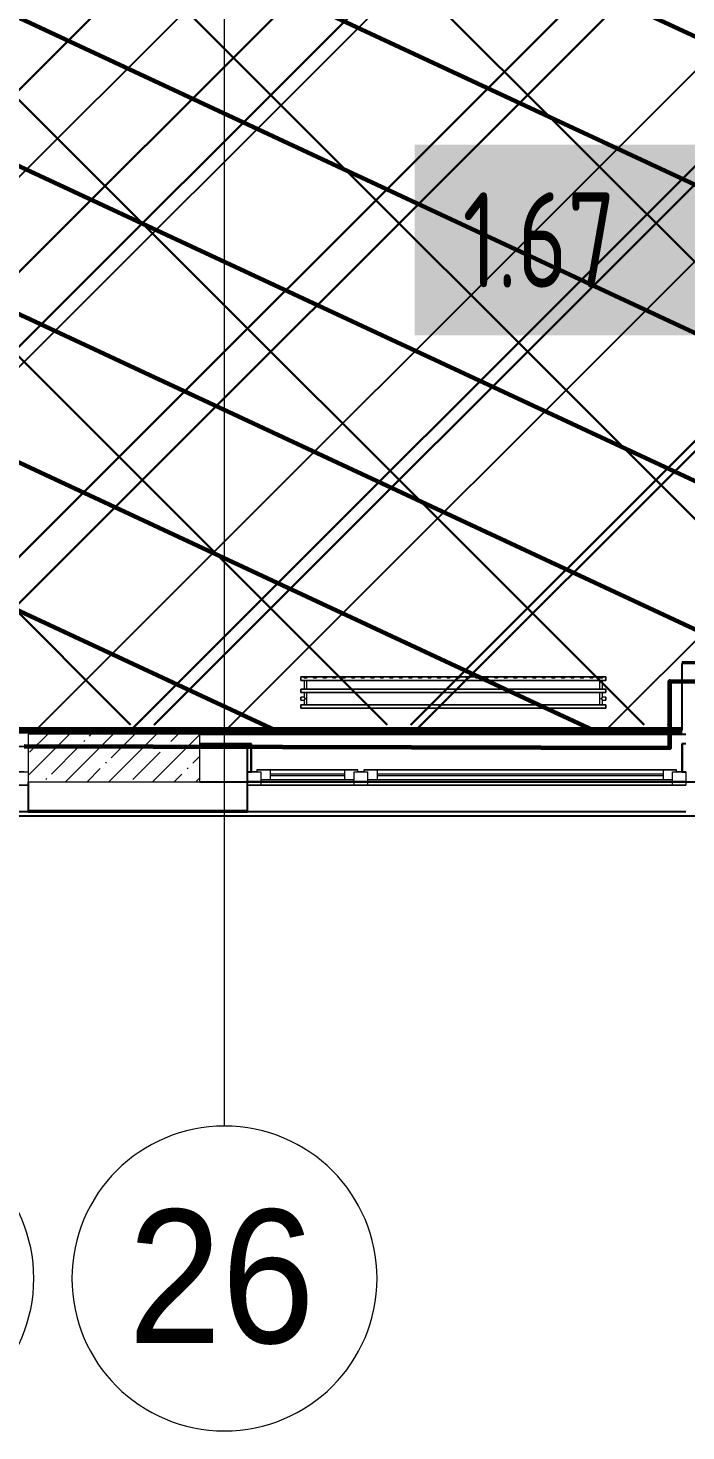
# Model space of a CAD drawing. Header units: millimetres. Extents: x -164500 to 426394, y -23753 to 102118.
# Drawn here: x 93695 to 97145, y -3642 to 3719 of the extents above; entities that cross this region are included whole.
import ezdxf

# ---------------------------------------------------------------- set-up
doc = ezdxf.new("R2010")
doc.units = ezdxf.units.MM
for name, color, linetype, lineweight in [('0) шлифовка', 5, 'Continuous', 60), ('1.4) Плинтус ПЛ-4', 6, 'Continuous', 60), ('5.2) Л-1 Линолеум', 100, 'Continuous', 30), ('7.1) НЗ Стяжка на теплый пол', 160, 'Continuous', 30), ('7.7) Плинтус', 222, 'Continuous', 90), ('A-FLOR', 7, 'Continuous', 9), ('A-GLAZ', 7, 'Continuous', 9), ('A-GLAZ-1', 7, 'Continuous', 5), ('S-COLS-1', 7, 'Continuous', 5), ('Оси', 7, 'Continuous', 9), ('Оси-1', 7, 'Continuous', 20)]:
    doc.layers.add(name, color=color, linetype=linetype, lineweight=lineweight)
doc.layers.add('2) защита вин плитк', color=6, linetype='Continuous')
doc.layers.add('3.2.1) Нал-ой пол 4 вып', color=3, linetype='Continuous')
doc.layers.add('M-EQPM-1', color=7, linetype='Continuous', lineweight=9, true_color=0xb2b2b2)
doc.styles.add('Arial', font='arial.ttf', dxfattribs={"width": 0.9, "height": 700})
doc.styles.add('СПДС', font='ГОСТ тип А.ttf', dxfattribs={"width": 0.9})

# ---------------------------------------------------------------- blocks, each defined once
blk = doc.blocks.new('120_Окно_СКБ_2Ст_Фрамуга сверху - 120_Окно_СКБ_2Ст_2300х2500_h_ ДОО-19727959-Объем проектирования 1 этажа')
at = {"layer": 'A-GLAZ'}
for p, q in [((-1150, -127), (-1150, -57)), ((-1150, -57), (-1080, -57)), ((-1080, -57), (-1080, -127)), ((520, -127), (520, -57)), ((520, -57), (590, -57)), ((590, -57), (590, -127)), ((1080, -127), (1080, -57)), ((1080, -57), (1150, -57)), ((1150, -57), (1150, -127)), ((-1080, -127), (-1150, -127)), ((-1080, -127), (-1100, -127)), ((-1100, -127), (-1100, -137)), ((-1100, -137), (540, -137)), ((540, -137), (-1100, -137)), ((520, -87), (-1080, -87)), ((-1080, -87), (-1080, -127)), ((-1030, -137), (-1030, -87)), ((470, -137), (470, -87)), ((520, -127), (520, -87)), ((590, -127), (520, -127)), ((540, -127), (520, -127)), ((540, -137), (540, -127)), ((590, -127), (570, -127)), ((570, -127), (570, -137)), ((570, -137), (1100, -137)), ((1100, -137), (570, -137)), ((1080, -87), (590, -87)), ((590, -87), (590, -127)), ((640, -137), (640, -87)), ((1030, -137), (1030, -87)), ((1080, -127), (1080, -87)), ((1150, -127), (1080, -127)), ((1100, -127), (1080, -127)), ((1100, -137), (1100, -127))]:
    blk.add_line(p, q, dxfattribs=at)
at = {"layer": 'A-GLAZ-1'}
for p, q in [((1150, -57), (-1150, -57)), ((-1080, -57), (1080, -57)), ((-1130, -127), (-1100, -127)), ((-1030, -107), (470, -107)), ((470, -117), (-1030, -117)), ((540, -127), (570, -127)), ((540, -127), (570, -127)), ((640, -107), (1030, -107)), ((1030, -117), (640, -117)), ((1100, -127), (1130, -127))]:
    blk.add_line(p, q, dxfattribs=at)
blk = doc.blocks.new('120_Окно_СКБ_1Ст - 120_Окно_СКБ_1Ст 900х2500_h_ с форточкой-22876038-Объем проектирования 1 этажа')
at = {"layer": 'A-GLAZ'}
for p, q in [((-450, -127), (-450, -57)), ((-450, -57), (-380, -57)), ((-380, -57), (-380, -127)), ((380, -127), (380, -57)), ((380, -57), (450, -57)), ((450, -57), (450, -127)), ((-380, -127), (-450, -127)), ((-380, -127), (-400, -127)), ((-400, -127), (-400, -137)), ((-400, -137), (400, -137)), ((400, -137), (-400, -137)), ((380, -87), (-380, -87)), ((-380, -87), (-380, -127)), ((-330, -137), (-330, -87)), ((330, -137), (330, -87)), ((380, -127), (380, -87)), ((450, -127), (380, -127)), ((400, -127), (380, -127)), ((400, -137), (400, -127))]:
    blk.add_line(p, q, dxfattribs=at)
at = {"layer": 'A-GLAZ-1'}
for p, q in [((450, -57), (-450, -57)), ((-430, -127), (-400, -127)), ((-330, -107), (330, -107)), ((330, -117), (-330, -117)), ((400, -127), (430, -127))]:
    blk.add_line(p, q, dxfattribs=at)
blk = doc.blocks.new('BSC_Колонна _Прямоугольная - 250х900-V83-Объем проектирования 1 этажа')
at = {"layer": 'S-COLS-1'}
h = blk.add_hatch(dxfattribs=at)
h.set_pattern_fill('FP_98', color=256, style=0, pattern_type=2)
h.set_pattern_definition([(45, (-94080, -25), (-114.04925, 114.04925), []), (45, (-93965.95, -25), (-114.04925, 114.04925), [201.613, -40.323, 6.706, -33.617])])
h.paths.add_polyline_path([(-450, -125), (450, -125), (450, 125), (-450, 125), (-450, -33.7)])
for p, q in [((450, 125), (-450, 125)), ((-450, 125), (-450, -125)), ((450, -125), (450, 125)), ((-450, -125), (450, -125))]:
    blk.add_line(p, q, dxfattribs=at)
blk = doc.blocks.new('radiator_prado_classic_z_tip_30_po exemplyaru - Classic Z Тип 30-300-V242-Объем проектирования 1 этажа')
at = {"layer": 'M-EQPM-1'}
for p, q in [((0, 228), (0, 210)), ((1600, 228), (0, 228)), ((0, 210), (0, 228)), ((0, 228), (12.5, 228)), ((12.5, 228), (37.5, 228)), ((37.5, 228), (12.5, 228)), ((12.5, 228), (37.5, 228)), ((12.5, 228), (17.5, 223)), ((12.5, 228), (17.5, 223)), ((32.5, 223), (17.5, 223)), ((17.5, 223), (32.5, 223)), ((32.5, 223), (37.5, 228)), ((37.5, 228), (32.5, 223)), ((37.5, 228), (62.5, 228)), ((62.5, 228), (87.5, 228)), ((87.5, 228), (62.5, 228)), ((62.5, 228), (87.5, 228)), ((62.5, 228), (67.5, 223)), ((62.5, 228), (67.5, 223)), ((82.5, 223), (67.5, 223)), ((67.5, 223), (82.5, 223)), ((82.5, 223), (87.5, 228)), ((87.5, 228), (82.5, 223)), ((87.5, 228), (112.5, 228)), ((112.5, 228), (137.5, 228)), ((137.5, 228), (112.5, 228)), ((112.5, 228), (137.5, 228)), ((112.5, 228), (117.5, 223)), ((112.5, 228), (117.5, 223)), ((132.5, 223), (117.5, 223)), ((117.5, 223), (132.5, 223)), ((132.5, 223), (137.5, 228)), ((137.5, 228), (132.5, 223)), ((137.5, 228), (162.5, 228)), ((162.5, 228), (187.5, 228)), ((187.5, 228), (162.5, 228)), ((162.5, 228), (187.5, 228)), ((162.5, 228), (167.5, 223)), ((162.5, 228), (167.5, 223)), ((182.5, 223), (167.5, 223)), ((167.5, 223), (182.5, 223)), ((182.5, 223), (187.5, 228)), ((187.5, 228), (182.5, 223)), ((187.5, 228), (212.5, 228)), ((212.5, 228), (237.5, 228)), ((237.5, 228), (212.5, 228)), ((212.5, 228), (237.5, 228)), ((212.5, 228), (217.5, 223)), ((212.5, 228), (217.5, 223)), ((232.5, 223), (217.5, 223)), ((217.5, 223), (232.5, 223)), ((232.5, 223), (237.5, 228)), ((237.5, 228), (232.5, 223)), ((237.5, 228), (262.5, 228)), ((262.5, 228), (287.5, 228)), ((287.5, 228), (262.5, 228)), ((262.5, 228), (287.5, 228)), ((262.5, 228), (267.5, 223)), ((262.5, 228), (267.5, 223)), ((282.5, 223), (267.5, 223)), ((267.5, 223), (282.5, 223)), ((282.5, 223), (287.5, 228)), ((287.5, 228), (282.5, 223)), ((287.5, 228), (312.5, 228)), ((312.5, 228), (337.5, 228)), ((337.5, 228), (312.5, 228)), ((312.5, 228), (337.5, 228)), ((312.5, 228), (317.5, 223)), ((312.5, 228), (317.5, 223)), ((332.5, 223), (317.5, 223)), ((317.5, 223), (332.5, 223)), ((332.5, 223), (337.5, 228)), ((337.5, 228), (332.5, 223)), ((337.5, 228), (362.5, 228)), ((362.5, 228), (387.5, 228)), ((387.5, 228), (362.5, 228)), ((362.5, 228), (387.5, 228)), ((362.5, 228), (367.5, 223)), ((362.5, 228), (367.5, 223)), ((382.5, 223), (367.5, 223)), ((367.5, 223), (382.5, 223)), ((382.5, 223), (387.5, 228)), ((387.5, 228), (382.5, 223)), ((387.5, 228), (412.5, 228)), ((412.5, 228), (437.5, 228)), ((437.5, 228), (412.5, 228)), ((412.5, 228), (437.5, 228)), ((412.5, 228), (417.5, 223)), ((412.5, 228), (417.5, 223)), ((432.5, 223), (417.5, 223)), ((417.5, 223), (432.5, 223)), ((432.5, 223), (437.5, 228)), ((437.5, 228), (432.5, 223)), ((437.5, 228), (462.5, 228)), ((462.5, 228), (487.5, 228)), ((487.5, 228), (462.5, 228)), ((462.5, 228), (487.5, 228)), ((462.5, 228), (467.5, 223)), ((462.5, 228), (467.5, 223)), ((482.5, 223), (467.5, 223)), ((467.5, 223), (482.5, 223)), ((482.5, 223), (487.5, 228)), ((487.5, 228), (482.5, 223)), ((487.5, 228), (512.5, 228)), ((512.5, 228), (537.5, 228)), ((537.5, 228), (512.5, 228)), ((512.5, 228), (537.5, 228)), ((512.5, 228), (517.5, 223)), ((512.5, 228), (517.5, 223)), ((532.5, 223), (517.5, 223)), ((517.5, 223), (532.5, 223)), ((532.5, 223), (537.5, 228)), ((537.5, 228), (532.5, 223)), ((537.5, 228), (562.5, 228)), ((562.5, 228), (587.5, 228)), ((587.5, 228), (562.5, 228)), ((562.5, 228), (587.5, 228)), ((562.5, 228), (567.5, 223)), ((562.5, 228), (567.5, 223)), ((582.5, 223), (567.5, 223)), ((567.5, 223), (582.5, 223)), ((582.5, 223), (587.5, 228)), ((587.5, 228), (582.5, 223)), ((587.5, 228), (612.5, 228)), ((612.5, 228), (637.5, 228)), ((637.5, 228), (612.5, 228)), ((612.5, 228), (637.5, 228)), ((612.5, 228), (617.5, 223)), ((612.5, 228), (617.5, 223)), ((632.5, 223), (617.5, 223)), ((617.5, 223), (632.5, 223)), ((632.5, 223), (637.5, 228)), ((637.5, 228), (632.5, 223)), ((637.5, 228), (662.5, 228)), ((662.5, 228), (687.5, 228)), ((687.5, 228), (662.5, 228)), ((662.5, 228), (687.5, 228)), ((662.5, 228), (667.5, 223)), ((662.5, 228), (667.5, 223)), ((682.5, 223), (667.5, 223)), ((667.5, 223), (682.5, 223)), ((682.5, 223), (687.5, 228)), ((687.5, 228), (682.5, 223)), ((687.5, 228), (712.5, 228)), ((712.5, 228), (737.5, 228)), ((737.5, 228), (712.5, 228)), ((712.5, 228), (737.5, 228)), ((712.5, 228), (717.5, 223)), ((712.5, 228), (717.5, 223)), ((732.5, 223), (717.5, 223)), ((717.5, 223), (732.5, 223)), ((732.5, 223), (737.5, 228)), ((737.5, 228), (732.5, 223)), ((737.5, 228), (762.5, 228)), ((762.5, 228), (787.5, 228)), ((787.5, 228), (762.5, 228)), ((762.5, 228), (787.5, 228)), ((762.5, 228), (767.5, 223)), ((762.5, 228), (767.5, 223)), ((782.5, 223), (767.5, 223)), ((767.5, 223), (782.5, 223)), ((782.5, 223), (787.5, 228)), ((787.5, 228), (782.5, 223)), ((787.5, 228), (812.5, 228)), ((812.5, 228), (837.5, 228)), ((837.5, 228), (812.5, 228)), ((812.5, 228), (837.5, 228)), ((812.5, 228), (817.5, 223)), ((812.5, 228), (817.5, 223)), ((832.5, 223), (817.5, 223)), ((817.5, 223), (832.5, 223)), ((832.5, 223), (837.5, 228)), ((837.5, 228), (832.5, 223)), ((837.5, 228), (862.5, 228)), ((862.5, 228), (887.5, 228)), ((887.5, 228), (862.5, 228)), ((862.5, 228), (887.5, 228)), ((862.5, 228), (867.5, 223)), ((862.5, 228), (867.5, 223)), ((882.5, 223), (867.5, 223)), ((867.5, 223), (882.5, 223)), ((882.5, 223), (887.5, 228)), ((887.5, 228), (882.5, 223)), ((887.5, 228), (912.5, 228)), ((912.5, 228), (937.5, 228)), ((937.5, 228), (912.5, 228)), ((912.5, 228), (937.5, 228)), ((912.5, 228), (917.5, 223)), ((912.5, 228), (917.5, 223)), ((932.5, 223), (917.5, 223)), ((917.5, 223), (932.5, 223)), ((932.5, 223), (937.5, 228)), ((937.5, 228), (932.5, 223)), ((937.5, 228), (962.5, 228)), ((962.5, 228), (987.5, 228)), ((987.5, 228), (962.5, 228)), ((962.5, 228), (987.5, 228)), ((962.5, 228), (967.5, 223)), ((962.5, 228), (967.5, 223)), ((982.5, 223), (967.5, 223)), ((967.5, 223), (982.5, 223)), ((982.5, 223), (987.5, 228)), ((987.5, 228), (982.5, 223)), ((987.5, 228), (1012.5, 228)), ((1012.5, 228), (1037.5, 228)), ((1037.5, 228), (1012.5, 228)), ((1012.5, 228), (1037.5, 228)), ((1012.5, 228), (1017.5, 223)), ((1012.5, 228), (1017.5, 223)), ((1032.5, 223), (1017.5, 223)), ((1017.5, 223), (1032.5, 223)), ((1032.5, 223), (1037.5, 228)), ((1037.5, 228), (1032.5, 223)), ((1037.5, 228), (1062.5, 228)), ((1062.5, 228), (1087.5, 228)), ((1087.5, 228), (1062.5, 228)), ((1062.5, 228), (1087.5, 228)), ((1062.5, 228), (1067.5, 223)), ((1062.5, 228), (1067.5, 223)), ((1082.5, 223), (1067.5, 223)), ((1067.5, 223), (1082.5, 223)), ((1082.5, 223), (1087.5, 228)), ((1087.5, 228), (1082.5, 223)), ((1087.5, 228), (1112.5, 228)), ((1112.5, 228), (1137.5, 228)), ((1137.5, 228), (1112.5, 228)), ((1112.5, 228), (1137.5, 228)), ((1112.5, 228), (1117.5, 223)), ((1112.5, 228), (1117.5, 223)), ((1132.5, 223), (1117.5, 223)), ((1117.5, 223), (1132.5, 223)), ((1132.5, 223), (1137.5, 228)), ((1137.5, 228), (1132.5, 223)), ((1137.5, 228), (1162.5, 228)), ((1162.5, 228), (1187.5, 228)), ((1187.5, 228), (1162.5, 228)), ((1162.5, 228), (1187.5, 228)), ((1162.5, 228), (1167.5, 223)), ((1162.5, 228), (1167.5, 223)), ((1182.5, 223), (1167.5, 223)), ((1167.5, 223), (1182.5, 223)), ((1182.5, 223), (1187.5, 228)), ((1187.5, 228), (1182.5, 223)), ((1187.5, 228), (1212.5, 228)), ((1212.5, 228), (1237.5, 228)), ((1237.5, 228), (1212.5, 228)), ((1212.5, 228), (1237.5, 228)), ((1212.5, 228), (1217.5, 223)), ((1212.5, 228), (1217.5, 223)), ((1232.5, 223), (1217.5, 223)), ((1217.5, 223), (1232.5, 223)), ((1232.5, 223), (1237.5, 228)), ((1237.5, 228), (1232.5, 223)), ((1237.5, 228), (1262.5, 228)), ((1262.5, 228), (1287.5, 228)), ((1287.5, 228), (1262.5, 228)), ((1262.5, 228), (1287.5, 228)), ((1262.5, 228), (1267.5, 223)), ((1262.5, 228), (1267.5, 223)), ((1282.5, 223), (1267.5, 223)), ((1267.5, 223), (1282.5, 223)), ((1282.5, 223), (1287.5, 228)), ((1287.5, 228), (1282.5, 223)), ((1287.5, 228), (1312.5, 228)), ((1312.5, 228), (1337.5, 228)), ((1337.5, 228), (1312.5, 228)), ((1312.5, 228), (1337.5, 228)), ((1312.5, 228), (1317.5, 223)), ((1312.5, 228), (1317.5, 223)), ((1332.5, 223), (1317.5, 223)), ((1317.5, 223), (1332.5, 223)), ((1332.5, 223), (1337.5, 228)), ((1337.5, 228), (1332.5, 223)), ((1337.5, 228), (1362.5, 228)), ((1362.5, 228), (1387.5, 228)), ((1387.5, 228), (1362.5, 228)), ((1362.5, 228), (1387.5, 228)), ((1362.5, 228), (1367.5, 223)), ((1362.5, 228), (1367.5, 223)), ((1382.5, 223), (1367.5, 223)), ((1367.5, 223), (1382.5, 223)), ((1382.5, 223), (1387.5, 228)), ((1387.5, 228), (1382.5, 223)), ((1387.5, 228), (1412.5, 228)), ((1412.5, 228), (1437.5, 228)), ((1437.5, 228), (1412.5, 228)), ((1412.5, 228), (1437.5, 228)), ((1412.5, 228), (1417.5, 223)), ((1412.5, 228), (1417.5, 223)), ((1432.5, 223), (1417.5, 223)), ((1417.5, 223), (1432.5, 223)), ((1432.5, 223), (1437.5, 228)), ((1437.5, 228), (1432.5, 223)), ((1437.5, 228), (1462.5, 228)), ((1462.5, 228), (1487.5, 228)), ((1487.5, 228), (1462.5, 228)), ((1462.5, 228), (1487.5, 228)), ((1462.5, 228), (1467.5, 223)), ((1462.5, 228), (1467.5, 223)), ((1482.5, 223), (1467.5, 223)), ((1467.5, 223), (1482.5, 223)), ((1482.5, 223), (1487.5, 228)), ((1487.5, 228), (1482.5, 223)), ((1487.5, 228), (1512.5, 228)), ((1512.5, 228), (1537.5, 228)), ((1537.5, 228), (1512.5, 228)), ((1512.5, 228), (1537.5, 228)), ((1512.5, 228), (1517.5, 223)), ((1512.5, 228), (1517.5, 223)), ((1532.5, 223), (1517.5, 223)), ((1517.5, 223), (1532.5, 223)), ((1532.5, 223), (1537.5, 228)), ((1537.5, 228), (1532.5, 223)), ((1537.5, 228), (1562.5, 228)), ((1562.5, 228), (1587.5, 228)), ((1587.5, 228), (1562.5, 228)), ((1562.5, 228), (1587.5, 228)), ((1562.5, 228), (1567.5, 223)), ((1562.5, 228), (1567.5, 223)), ((1582.5, 223), (1567.5, 223)), ((1567.5, 223), (1582.5, 223)), ((1582.5, 223), (1587.5, 228)), ((1587.5, 228), (1582.5, 223)), ((1587.5, 228), (1600, 228)), ((1600, 210), (1600, 228)), ((1600, 228), (1600, 210)), ((0, 210), (1600, 210)), ((17.8, 210), (0, 210)), ((1600, 164), (0, 164)), ((0, 164), (0, 146)), ((0, 146), (0, 164)), ((0, 164), (17.8, 164)), ((17.5, 210), (17.5, 164)), ((17.5, 210), (17.5, 164)), ((17.8, 210), (17.5, 210)), ((17.5, 210), (17.8, 210)), ((17.8, 210), (17.5, 210)), ((17.5, 210), (32.5, 210)), ((17.8, 164), (17.5, 164)), ((17.5, 164), (17.8, 164)), ((17.8, 164), (17.5, 164)), ((17.5, 164), (32.5, 164)), ((32.2, 210), (17.8, 210)), ((17.8, 210), (32.2, 210)), ((32.2, 210), (17.8, 210)), ((32.2, 164), (17.8, 164)), ((17.8, 164), (32.2, 164)), ((32.2, 164), (17.8, 164)), ((32.5, 210), (32.2, 210)), ((32.2, 210), (32.5, 210)), ((32.5, 210), (32.2, 210)), ((32.5, 164), (32.2, 164)), ((32.2, 164), (32.5, 164)), ((32.5, 164), (32.2, 164)), ((32.5, 164), (32.5, 210)), ((32.5, 164), (32.5, 210)), ((1567.8, 210), (33.9, 210)), ((33.9, 164), (1567.8, 164)), ((1567.5, 210), (1567.5, 164)), ((1567.5, 210), (1567.5, 164)), ((1567.8, 210), (1567.5, 210)), ((1567.5, 210), (1582.5, 210)), ((1567.8, 210), (1567.5, 210)), ((1567.5, 210), (1567.8, 210)), ((1567.8, 164), (1567.5, 164)), ((1567.5, 164), (1582.5, 164)), ((1567.8, 164), (1567.5, 164)), ((1567.5, 164), (1567.8, 164)), ((1582.2, 210), (1567.8, 210)), ((1582.2, 210), (1567.8, 210)), ((1567.8, 210), (1582.2, 210)), ((1582.2, 164), (1567.8, 164)), ((1582.2, 164), (1567.8, 164)), ((1567.8, 164), (1582.2, 164)), ((1582.5, 210), (1582.2, 210)), ((1582.5, 210), (1582.2, 210)), ((1582.2, 210), (1582.5, 210)), ((1600, 210), (1582.2, 210)), ((1582.5, 164), (1582.2, 164)), ((1582.5, 164), (1582.2, 164)), ((1582.2, 164), (1582.5, 164)), ((1582.2, 164), (1600, 164)), ((1582.5, 164), (1582.5, 210)), ((1582.5, 164), (1582.5, 210)), ((1600, 146), (1600, 164)), ((1600, 164), (1600, 146)), ((0, 146), (1600, 146)), ((18.5, 146), (0, 146)), ((17.5, 121.5), (0, 121.5)), ((17.5, 121.5), (0, 121.5)), ((0, 121.5), (0, 120.5)), ((0, 106.5), (0, 121.5)), ((0, 120.5), (0, 107.5)), ((0, 120.5), (0, 119.3)), ((0, 114), (0, 120.5)), ((0, 120.5), (0, 120.5)), ((0, 119.3), (0, 117.8)), ((0, 117.8), (0, 114)), ((0, 114), (0, 110.3)), ((0, 107.5), (0, 114)), ((0, 110.3), (0, 108.7)), ((0, 108.7), (0, 107.5)), ((0, 107.5), (0, 106.5)), ((0, 107.5), (0, 107.5)), ((0, 106.5), (17.5, 106.5)), ((0, 106.5), (17.5, 106.5)), ((1600, 82), (0, 82)), ((0, 82), (0, 64)), ((0, 64), (0, 82)), ((0, 82), (18.5, 82)), ((17.5, 146), (17.5, 121.5)), ((17.5, 146), (17.5, 121.5)), ((17.5, 146), (18.5, 146)), ((18.5, 146), (17.5, 146)), ((17.5, 146), (18.5, 146)), ((32.5, 146), (17.5, 146)), ((17.5, 106.5), (17.5, 82)), ((17.5, 106.5), (17.5, 82)), ((18.5, 82), (17.5, 82)), ((17.5, 82), (18.5, 82)), ((18.5, 82), (17.5, 82)), ((17.5, 82), (32.5, 82)), ((18.5, 146), (32.2, 146)), ((32.2, 146), (18.5, 146)), ((18.5, 146), (32.2, 146)), ((32.2, 82), (18.5, 82)), ((18.5, 82), (32.2, 82)), ((32.2, 82), (18.5, 82)), ((32.2, 146), (32.5, 146)), ((32.5, 146), (32.2, 146)), ((32.2, 146), (32.5, 146)), ((32.5, 82), (32.2, 82)), ((32.2, 82), (32.5, 82)), ((32.5, 82), (32.2, 82)), ((32.5, 82), (32.5, 146)), ((32.5, 82), (32.5, 146)), ((1567.8, 146), (33.9, 146)), ((33.9, 82), (1567.8, 82)), ((1567.5, 146), (1567.5, 82)), ((1567.5, 146), (1567.5, 82)), ((1567.5, 146), (1567.8, 146)), ((1582.5, 146), (1567.5, 146)), ((1567.5, 146), (1567.8, 146)), ((1567.8, 146), (1567.5, 146)), ((1567.8, 82), (1567.5, 82)), ((1567.5, 82), (1582.5, 82)), ((1567.8, 82), (1567.5, 82)), ((1567.5, 82), (1567.8, 82)), ((1567.8, 146), (1581.5, 146)), ((1567.8, 146), (1581.5, 146)), ((1581.5, 146), (1567.8, 146)), ((1581.5, 82), (1567.8, 82)), ((1581.5, 82), (1567.8, 82)), ((1567.8, 82), (1581.5, 82)), ((1581.5, 146), (1582.5, 146)), ((1581.5, 146), (1582.5, 146)), ((1582.5, 146), (1581.5, 146)), ((1600, 146), (1581.5, 146)), ((1582.5, 82), (1581.5, 82)), ((1582.5, 82), (1581.5, 82)), ((1581.5, 82), (1582.5, 82)), ((1581.5, 82), (1600, 82)), ((1582.5, 121.5), (1582.5, 146)), ((1582.5, 121.5), (1582.5, 146)), ((1600, 121.5), (1582.5, 121.5)), ((1600, 121.5), (1582.5, 121.5)), ((1582.5, 82), (1582.5, 106.5)), ((1582.5, 106.5), (1600, 106.5)), ((1582.5, 82), (1582.5, 106.5)), ((1582.5, 106.5), (1600, 106.5)), ((1600, 121.5), (1600, 106.5)), ((1600, 120.5), (1600, 121.5)), ((1600, 121.5), (1600, 120.5)), ((1600, 120.5), (1600, 121.5)), ((1600, 107.5), (1600, 120.5)), ((1600, 120.5), (1600, 107.5)), ((1600, 107.5), (1600, 120.5)), ((1600, 106.5), (1600, 107.5)), ((1600, 107.5), (1600, 106.5)), ((1600, 106.5), (1600, 107.5)), ((1600, 64), (1600, 82)), ((1600, 82), (1600, 64)), ((1600, 64), (0, 64)), ((0, 64), (1600, 64))]:
    blk.add_line(p, q, dxfattribs=at)
for points, knots in [([(18.5, 120.5), (18.4, 120.6), (18.3, 120.7), (18.1, 120.9), (17.9, 121.1), (17.8, 121.2), (17.7, 121.3), (17.5, 121.5), (17.5, 121.5), (17.5, 121.5)], [0.7142857, 0.7142857, 0.7142857, 0.7142857, 0.75, 0.7857143, 0.8214286, 0.8571429, 0.8928571, 0.9285714, 1, 1, 1, 1]), ([(17.5, 121.5), (17.5, 121.5), (17.5, 121.5), (17.7, 121.3), (17.8, 121.2), (17.9, 121.1), (18.1, 120.9), (18.3, 120.7), (18.4, 120.6), (18.5, 120.5)], [0, 0, 0, 0, 0.0714286, 0.1071429, 0.1428571, 0.1785714, 0.2142857, 0.25, 0.2857143, 0.2857143, 0.2857143, 0.2857143]), ([(17.5, 121.5), (17.5, 121.5), (17.5, 121.5), (17.7, 121.3), (17.8, 121.2), (17.9, 121.1), (18.1, 120.9), (18.3, 120.7), (18.4, 120.6), (18.5, 120.5)], [0, 0, 0, 0, 0.0714286, 0.1071429, 0.1428571, 0.1785714, 0.2142857, 0.25, 0.2857143, 0.2857143, 0.2857143, 0.2857143]), ([(25, 114), (24.5, 114.5), (23.6, 115.4), (22.4, 116.6), (21.6, 117.4), (21.1, 117.9), (20.8, 118.2), (20.5, 118.5), (20.2, 118.8), (19.8, 119.1), (19.6, 119.4), (19.3, 119.7), (19, 120), (18.7, 120.3), (18.5, 120.5), (18.3, 120.7), (18.1, 120.9), (17.9, 121.1), (17.8, 121.2), (17.7, 121.3), (17.5, 121.5), (17.5, 121.5), (17.5, 121.5)], [0, 0, 0, 0, 0.142857, 0.285714, 0.357143, 0.392857, 0.428571, 0.464286, 0.5, 0.535714, 0.571429, 0.607143, 0.642857, 0.678571, 0.714286, 0.75, 0.785714, 0.821429, 0.857143, 0.892857, 0.928571, 1, 1, 1, 1]), ([(17.5, 106.5), (17.5, 106.5), (17.5, 106.5), (17.7, 106.7), (17.8, 106.8), (17.9, 106.9), (18.1, 107.1), (18.3, 107.3), (18.5, 107.5), (18.7, 107.7), (19, 108), (19.3, 108.3), (19.6, 108.6), (19.8, 108.9), (20.3, 109.3), (20.7, 109.7), (21.1, 110.1), (21.6, 110.6), (22.4, 111.4), (23.6, 112.6), (24.5, 113.5), (25, 114)], [0, 0, 0, 0, 0.071429, 0.107143, 0.142857, 0.178571, 0.214286, 0.25, 0.285714, 0.321429, 0.357143, 0.392857, 0.428571, 0.464286, 0.5, 0.571429, 0.607143, 0.642857, 0.714286, 0.857143, 1, 1, 1, 1]), ([(17.5, 106.5), (17.5, 106.5), (17.5, 106.5), (17.7, 106.7), (17.8, 106.8), (17.9, 106.9), (18.1, 107.1), (18.3, 107.3), (18.4, 107.4), (18.5, 107.5)], [0, 0, 0, 0, 0.0714286, 0.1071429, 0.1428571, 0.1785714, 0.2142857, 0.25, 0.2857143, 0.2857143, 0.2857143, 0.2857143]), ([(18.5, 107.5), (18.4, 107.4), (18.3, 107.3), (18.1, 107.1), (17.9, 106.9), (17.8, 106.8), (17.7, 106.7), (17.5, 106.5), (17.5, 106.5), (17.5, 106.5)], [0.7142857, 0.7142857, 0.7142857, 0.7142857, 0.75, 0.7857143, 0.8214286, 0.8571429, 0.8928571, 0.9285714, 1, 1, 1, 1]), ([(18.5, 107.5), (18.4, 107.4), (18.3, 107.3), (18.1, 107.1), (17.9, 106.9), (17.8, 106.8), (17.7, 106.7), (17.5, 106.5), (17.5, 106.5), (17.5, 106.5)], [0.7142857, 0.7142857, 0.7142857, 0.7142857, 0.75, 0.7857143, 0.8214286, 0.8571429, 0.8928571, 0.9285714, 1, 1, 1, 1]), ([(22.1, 116.9), (21.9, 117.1), (21.6, 117.4), (21.1, 117.9), (20.8, 118.2), (20.5, 118.5), (20.2, 118.8), (19.9, 119.2), (19.7, 119.3), (19.6, 119.4)], [0.2857143, 0.2857143, 0.2857143, 0.2857143, 0.3571429, 0.3928571, 0.4285714, 0.4642857, 0.5, 0.5357143, 0.5714286, 0.5714286, 0.5714286, 0.5714286]), ([(19.6, 119.4), (19.7, 119.3), (19.9, 119.2), (20.3, 118.7), (20.7, 118.3), (21.1, 117.9), (21.6, 117.4), (21.9, 117.1), (22.1, 116.9)], [0.4285714, 0.4285714, 0.4285714, 0.4285714, 0.4642857, 0.5, 0.5714286, 0.6071429, 0.6428571, 0.7142857, 0.7142857, 0.7142857, 0.7142857]), ([(19.6, 119.4), (19.7, 119.3), (19.8, 119.1), (20.3, 118.7), (20.7, 118.3), (21.1, 117.9), (21.6, 117.4), (21.9, 117.1), (22.1, 116.9)], [0.4285714, 0.4285714, 0.4285714, 0.4285714, 0.4642857, 0.5, 0.5714286, 0.6071429, 0.6428571, 0.7142857, 0.7142857, 0.7142857, 0.7142857]), ([(19.6, 108.6), (19.7, 108.7), (19.9, 108.8), (20.3, 109.3), (20.7, 109.7), (21.1, 110.1), (21.6, 110.6), (21.9, 110.9), (22.1, 111.1)], [0.4285714, 0.4285714, 0.4285714, 0.4285714, 0.4642857, 0.5, 0.5714286, 0.6071429, 0.6428571, 0.7142857, 0.7142857, 0.7142857, 0.7142857]), ([(22.1, 111.1), (21.9, 110.9), (21.6, 110.6), (21.1, 110.1), (20.8, 109.8), (20.5, 109.5), (20.2, 109.2), (19.9, 108.8), (19.7, 108.7), (19.6, 108.6)], [0.2857143, 0.2857143, 0.2857143, 0.2857143, 0.3571429, 0.3928571, 0.4285714, 0.4642857, 0.5, 0.5357143, 0.5714286, 0.5714286, 0.5714286, 0.5714286]), ([(22.1, 111.1), (21.9, 110.9), (21.6, 110.6), (21.1, 110.1), (20.8, 109.8), (20.5, 109.5), (20.2, 109.2), (19.8, 108.9), (19.7, 108.7), (19.6, 108.6)], [0.2857143, 0.2857143, 0.2857143, 0.2857143, 0.3571429, 0.3928571, 0.4285714, 0.4642857, 0.5, 0.5357143, 0.5714286, 0.5714286, 0.5714286, 0.5714286]), ([(1575, 114), (1575.5, 114.5), (1576.4, 115.4), (1577.6, 116.6), (1578.4, 117.4), (1578.9, 117.9), (1579.2, 118.2), (1579.5, 118.5), (1579.8, 118.8), (1580.1, 119.2), (1580.4, 119.4), (1580.7, 119.7), (1581, 120), (1581.3, 120.3), (1581.5, 120.5), (1581.7, 120.7), (1581.9, 120.9), (1582.1, 121.1), (1582.2, 121.2), (1582.3, 121.3), (1582.5, 121.5), (1582.5, 121.5), (1582.5, 121.5)], [0, 0, 0, 0, 0.142857, 0.285714, 0.357143, 0.392857, 0.428571, 0.464286, 0.5, 0.535714, 0.571429, 0.607143, 0.642857, 0.678571, 0.714286, 0.75, 0.785714, 0.821429, 0.857143, 0.892857, 0.928571, 1, 1, 1, 1]), ([(1582.5, 106.5), (1582.5, 106.5), (1582.5, 106.5), (1582.3, 106.7), (1582.2, 106.8), (1582.1, 106.9), (1581.9, 107.1), (1581.7, 107.3), (1581.5, 107.5), (1581.3, 107.7), (1581, 108), (1580.7, 108.3), (1580.4, 108.6), (1580.1, 108.8), (1579.7, 109.3), (1579.3, 109.7), (1578.9, 110.1), (1578.4, 110.6), (1577.6, 111.4), (1576.4, 112.6), (1575.5, 113.5), (1575, 114)], [0, 0, 0, 0, 0.071429, 0.107143, 0.142857, 0.178571, 0.214286, 0.25, 0.285714, 0.321429, 0.357143, 0.392857, 0.428571, 0.464286, 0.5, 0.571429, 0.607143, 0.642857, 0.714286, 0.857143, 1, 1, 1, 1]), ([(1580.4, 119.4), (1580.3, 119.3), (1580.1, 119.2), (1579.7, 118.7), (1579.3, 118.3), (1578.9, 117.9), (1578.4, 117.4), (1578.1, 117.1), (1577.9, 116.9)], [0.4285714, 0.4285714, 0.4285714, 0.4285714, 0.4642857, 0.5, 0.5714286, 0.6071429, 0.6428571, 0.7142857, 0.7142857, 0.7142857, 0.7142857]), ([(1580.4, 119.4), (1580.3, 119.3), (1580.1, 119.2), (1579.7, 118.7), (1579.3, 118.3), (1578.9, 117.9), (1578.4, 117.4), (1578.1, 117.1), (1577.9, 116.9)], [0.4285714, 0.4285714, 0.4285714, 0.4285714, 0.4642857, 0.5, 0.5714286, 0.6071429, 0.6428571, 0.7142857, 0.7142857, 0.7142857, 0.7142857]), ([(1577.9, 116.9), (1578.1, 117.1), (1578.4, 117.4), (1578.9, 117.9), (1579.2, 118.2), (1579.5, 118.5), (1579.8, 118.8), (1580.1, 119.2), (1580.3, 119.3), (1580.4, 119.4)], [0.2857143, 0.2857143, 0.2857143, 0.2857143, 0.3571429, 0.3928571, 0.4285714, 0.4642857, 0.5, 0.5357143, 0.5714286, 0.5714286, 0.5714286, 0.5714286]), ([(1577.9, 111.1), (1578.1, 110.9), (1578.4, 110.6), (1578.9, 110.1), (1579.2, 109.8), (1579.5, 109.5), (1579.8, 109.2), (1580.1, 108.8), (1580.3, 108.7), (1580.4, 108.6)], [0.2857143, 0.2857143, 0.2857143, 0.2857143, 0.3571429, 0.3928571, 0.4285714, 0.4642857, 0.5, 0.5357143, 0.5714286, 0.5714286, 0.5714286, 0.5714286]), ([(1577.9, 111.1), (1578.1, 110.9), (1578.4, 110.6), (1578.9, 110.1), (1579.1, 109.9), (1579.2, 109.8)], [0.2857143, 0.2857143, 0.2857143, 0.2857143, 0.3571429, 0.3928571, 0.4285714, 0.4285714, 0.4285714, 0.4285714]), ([(1580.4, 108.6), (1580.3, 108.7), (1580.1, 108.8), (1579.7, 109.3), (1579.3, 109.7), (1578.9, 110.1), (1578.4, 110.6), (1578.1, 110.9), (1577.9, 111.1)], [0.4285714, 0.4285714, 0.4285714, 0.4285714, 0.4642857, 0.5, 0.5714286, 0.6071429, 0.6428571, 0.7142857, 0.7142857, 0.7142857, 0.7142857]), ([(1582.5, 121.5), (1582.5, 121.5), (1582.5, 121.5), (1582.3, 121.3), (1582.2, 121.2), (1582.1, 121.1), (1581.9, 120.9), (1581.7, 120.7), (1581.6, 120.6), (1581.5, 120.5)], [0, 0, 0, 0, 0.0714286, 0.1071429, 0.1428571, 0.1785714, 0.2142857, 0.25, 0.2857143, 0.2857143, 0.2857143, 0.2857143]), ([(1582.5, 121.5), (1582.5, 121.5), (1582.5, 121.5), (1582.3, 121.3), (1582.2, 121.2), (1582.1, 121.1), (1581.9, 120.9), (1581.7, 120.7), (1581.6, 120.6), (1581.5, 120.5)], [0, 0, 0, 0, 0.0714286, 0.1071429, 0.1428571, 0.1785714, 0.2142857, 0.25, 0.2857143, 0.2857143, 0.2857143, 0.2857143]), ([(1581.5, 120.5), (1581.6, 120.6), (1581.7, 120.7), (1581.9, 120.9), (1582.1, 121.1), (1582.2, 121.2), (1582.3, 121.3), (1582.5, 121.5), (1582.5, 121.5), (1582.5, 121.5)], [0.7142857, 0.7142857, 0.7142857, 0.7142857, 0.75, 0.7857143, 0.8214286, 0.8571429, 0.8928571, 0.9285714, 1, 1, 1, 1]), ([(1581.5, 107.5), (1581.6, 107.4), (1581.7, 107.3), (1581.9, 107.1), (1582.1, 106.9), (1582.2, 106.8), (1582.3, 106.7), (1582.5, 106.5), (1582.5, 106.5), (1582.5, 106.5)], [0.7142857, 0.7142857, 0.7142857, 0.7142857, 0.75, 0.7857143, 0.8214286, 0.8571429, 0.8928571, 0.9285714, 1, 1, 1, 1]), ([(1581.5, 107.5), (1581.6, 107.4), (1581.7, 107.3), (1581.9, 107.1), (1582.1, 106.9), (1582.2, 106.8), (1582.3, 106.7), (1582.5, 106.5), (1582.5, 106.5), (1582.5, 106.5)], [0.7142857, 0.7142857, 0.7142857, 0.7142857, 0.75, 0.7857143, 0.8214286, 0.8571429, 0.8928571, 0.9285714, 1, 1, 1, 1]), ([(1582.5, 106.5), (1582.5, 106.5), (1582.5, 106.5), (1582.3, 106.7), (1582.2, 106.8), (1582.1, 106.9), (1581.9, 107.1), (1581.7, 107.3), (1581.6, 107.4), (1581.5, 107.5)], [0, 0, 0, 0, 0.0714286, 0.1071429, 0.1428571, 0.1785714, 0.2142857, 0.25, 0.2857143, 0.2857143, 0.2857143, 0.2857143])]:
    blk.add_open_spline(points, degree=3, knots=knots, dxfattribs=at)
for points in [[(19.6, 119.4), (19.5, 119.5), (19.3, 119.7), (19, 120), (18.7, 120.3), (18.6, 120.4), (18.5, 120.5)], [(18.5, 120.5), (18.6, 120.4), (18.7, 120.3), (19, 120), (19.3, 119.7), (19.5, 119.5), (19.6, 119.4)], [(18.5, 120.5), (18.6, 120.4), (18.7, 120.3), (19, 120), (19.3, 119.7), (19.5, 119.5), (19.6, 119.4)], [(18.5, 107.5), (18.6, 107.6), (18.7, 107.7), (19, 108), (19.3, 108.3), (19.5, 108.5), (19.6, 108.6)], [(19.6, 108.6), (19.5, 108.5), (19.3, 108.3), (19, 108), (18.7, 107.7), (18.6, 107.6), (18.5, 107.5)], [(19.6, 108.6), (19.5, 108.5), (19.3, 108.3), (19, 108), (18.7, 107.7), (18.6, 107.6), (18.5, 107.5)], [(25, 114), (24.5, 114.5), (23.6, 115.4), (22.6, 116.4), (22.1, 116.9)], [(22.1, 116.9), (22.6, 116.4), (23.6, 115.4), (24.5, 114.5), (25, 114)], [(22.1, 116.9), (22.6, 116.4), (23.6, 115.4), (24.5, 114.5), (25, 114)], [(22.1, 111.1), (22.6, 111.6), (23.6, 112.6), (24.5, 113.5), (25, 114)], [(25, 114), (24.5, 113.5), (23.6, 112.6), (22.6, 111.6), (22.1, 111.1)], [(25, 114), (24.5, 113.5), (23.6, 112.6), (22.6, 111.6), (22.1, 111.1)], [(1577.9, 116.9), (1577.4, 116.4), (1576.4, 115.4), (1575.5, 114.5), (1575, 114)], [(1577.9, 116.9), (1577.4, 116.4), (1576.4, 115.4), (1575.5, 114.5), (1575, 114)], [(1575, 114), (1575.5, 114.5), (1576.4, 115.4), (1577.4, 116.4), (1577.9, 116.9)], [(1575, 114), (1575.5, 113.5), (1576.4, 112.6), (1577.4, 111.6), (1577.9, 111.1)], [(1575, 114), (1575.5, 113.5), (1576.4, 112.6), (1577.4, 111.6), (1577.9, 111.1)], [(1577.9, 111.1), (1577.4, 111.6), (1576.4, 112.6), (1575.5, 113.5), (1575, 114)], [(1579.2, 109.8), (1579.3, 109.7), (1579.5, 109.5), (1579.8, 109.2), (1580.1, 108.8), (1580.3, 108.7), (1580.4, 108.6)], [(1581.5, 120.5), (1581.4, 120.4), (1581.3, 120.3), (1581, 120), (1580.7, 119.7), (1580.5, 119.5), (1580.4, 119.4)], [(1581.5, 120.5), (1581.4, 120.4), (1581.3, 120.3), (1581, 120), (1580.7, 119.7), (1580.5, 119.5), (1580.4, 119.4)], [(1580.4, 119.4), (1580.5, 119.5), (1580.7, 119.7), (1581, 120), (1581.3, 120.3), (1581.4, 120.4), (1581.5, 120.5)], [(1580.4, 108.6), (1580.5, 108.5), (1580.7, 108.3), (1581, 108), (1581.3, 107.7), (1581.4, 107.6), (1581.5, 107.5)], [(1580.4, 108.6), (1580.5, 108.5), (1580.7, 108.3), (1581, 108), (1581.3, 107.7), (1581.4, 107.6), (1581.5, 107.5)], [(1581.5, 107.5), (1581.4, 107.6), (1581.3, 107.7), (1581, 108), (1580.7, 108.3), (1580.5, 108.5), (1580.4, 108.6)]]:
    blk.add_open_spline(points, degree=3, dxfattribs=at)
blk = doc.blocks.new('Ось сетки - D8-29747960-Объем проектирования 1 этажа')
at = {"layer": 'Оси-1'}
for start, end in [(360, 180), (180, 360)]:
    blk.add_arc((0, 0), 4, start, end, dxfattribs=at)

msp = doc.modelspace()

# ---------------------------------------------------------------- hatches: boundary and pattern name
at = {"layer": '0) шлифовка', "true_color": 0x2776bb}
h = msp.add_hatch(dxfattribs=at)
h.set_pattern_fill('ANSI31', color=152, scale=222, angle=110)
h.paths.add_polyline_path([(101581.806, 4920.032), (94201.827, 4937.356), (94205.207, 6377.352), (92115.702, 6382.257), (92115.702, 5018.938), (92094.702, 4994.707), (92094.702, 4958.938), (92063.872, 4958.938), (92060.867, 3678.938), (92094.702, 3678.938), (92094.702, 3633.938), (92102.702, 3633.938), (92102.702, 3618.938), (92115.702, 3618.938), (92115.702, 388.938), (92510.702, 388.938), (92510.702, 34.938), (92794.702, 34.938), (93694.702, 34.938), (94844.702, 34.938), (97060.327, 34.938), (97060.932, 292.631), (97123.702, 292.484), (97123.702, 384.938), (98215.702, 384.938), (98215.702, 34.938), (99094.702, 34.938), (99994.702, 34.938), (100894.702, 34.938), (101550.339, 34.938), (101550.918, 281.592), (101570.918, 281.545)])
at = {"layer": '2) защита вин плитк'}
h = msp.add_hatch(dxfattribs=at)
h.set_pattern_fill('ANSI31', color=256, scale=222)
h.paths.add_polyline_path([(101581.806, 4920.032), (94201.827, 4937.356), (94205.207, 6377.352), (92115.702, 6382.257), (92115.702, 5018.938), (92094.702, 4994.707), (92094.702, 4958.938), (92063.872, 4958.938), (92060.867, 3678.938), (92094.702, 3678.938), (92094.702, 3633.938), (92102.702, 3633.938), (92102.702, 3618.938), (92115.702, 3618.938), (92115.702, 388.938), (92510.702, 388.938), (92510.702, 34.938), (92794.702, 34.938), (93694.702, 34.938), (94844.702, 34.938), (97060.327, 34.938), (97060.932, 292.631), (97123.702, 292.484), (97123.702, 384.938), (98215.702, 384.938), (98215.702, 34.938), (99094.702, 34.938), (99994.702, 34.938), (100894.702, 34.938), (101550.339, 34.938), (101550.918, 281.592), (101570.918, 281.545)])
at = {"layer": '3.2.1) Нал-ой пол 4 вып'}
h = msp.add_hatch(dxfattribs=at)
h.set_pattern_fill('ANSI31', color=256, scale=300)
h.paths.add_polyline_path([(101581.806, 4947.868), (94201.827, 4965.192), (94205.207, 6405.188), (92115.702, 6410.093), (92115.702, 5046.774), (92094.702, 5022.543), (92094.702, 4986.774), (92063.872, 4986.774), (92060.867, 3706.774), (92094.702, 3706.774), (92094.702, 3661.774), (92102.702, 3661.774), (92102.702, 3646.774), (92115.702, 3646.774), (92115.702, 416.774), (92510.702, 416.774), (92510.702, 62.774), (92794.702, 62.774), (93694.702, 62.774), (94844.702, 62.774), (97060.327, 62.774), (97060.932, 320.468), (97123.702, 320.32), (97123.702, 412.774), (98215.702, 412.774), (98215.702, 62.774), (99094.702, 62.774), (99994.702, 62.774), (100894.702, 62.774), (101550.339, 62.774), (101550.918, 309.428), (101570.918, 309.381)])
at = {"layer": '5.2) Л-1 Линолеум'}
h = msp.add_hatch(dxfattribs=at)
h.set_pattern_fill('ANSI37', color=256, scale=300)
h.paths.add_polyline_path([(101581.806, 4947.868), (94201.827, 4965.192), (94205.207, 6405.188), (92115.702, 6410.093), (92115.702, 5046.774), (92094.702, 5022.543), (92094.702, 4986.774), (92063.872, 4986.774), (92060.867, 3706.774), (92094.702, 3706.774), (92094.702, 3661.774), (92102.702, 3661.774), (92102.702, 3646.774), (92115.702, 3646.774), (92115.702, 416.774), (92510.702, 416.774), (92510.702, 62.774), (92794.702, 62.774), (93694.702, 62.774), (94844.702, 62.774), (97060.327, 62.774), (97060.932, 320.468), (97123.702, 320.32), (97123.702, 412.774), (98215.702, 412.774), (98215.702, 62.774), (99094.702, 62.774), (99994.702, 62.774), (100894.702, 62.774), (101550.339, 62.774), (101550.918, 309.428), (101570.918, 309.381)])
at = {"layer": '7.1) НЗ Стяжка на теплый пол'}
h = msp.add_hatch(dxfattribs=at)
h.set_pattern_fill('ANSI31', color=256, scale=333)
h.paths.add_polyline_path([(101581.806, 4920.032), (94201.827, 4937.356), (94205.207, 6377.352), (92115.702, 6382.257), (92115.702, 5018.938), (92094.702, 4994.707), (92094.702, 4958.938), (92063.872, 4958.938), (92060.867, 3678.938), (92094.702, 3678.938), (92094.702, 3633.938), (92102.702, 3633.938), (92102.702, 3618.938), (92115.702, 3618.938), (92115.702, 388.938), (92510.702, 388.938), (92510.702, 34.938), (92794.702, 34.938), (93694.702, 34.938), (94844.702, 34.938), (97060.327, 34.938), (97060.932, 292.631), (97123.702, 292.484), (97123.702, 384.938), (98215.702, 384.938), (98215.702, 34.938), (99094.702, 34.938), (99994.702, 34.938), (100894.702, 34.938), (101550.339, 34.938), (101550.918, 281.592), (101570.918, 281.545)])

# ---------------------------------------------------------------- linework, layer by layer
for p, q in [((97123.702, 384.938), (97123.702, 34.938)), ((98215.702, 384.938), (97123.702, 384.938)), ((98214.702, 383.938), (97124.702, 383.938)), ((92794.702, 34.938), (93694.702, 34.938)), ((94844.702, 34.938), (93694.702, 34.938)), ((93694.702, 34.938), (93694.702, 33.938)), ((94594.702, 13.938), (97144.702, 13.938)), ((94844.702, 33.938), (94844.702, 34.938)), ((94844.702, 34.938), (97122.812, 34.938)), ((97122.812, 34.938), (97122.812, 33.938)), ((94844.702, -36.062), (94594.702, -36.062)), ((94844.702, -386.062), (94844.702, -36.062)), ((94864.702, -36.062), (94844.702, -36.062)), ((94864.702, -184.062), (94864.702, -36.062)), ((94865.702, -36.062), (94864.702, -36.062)), ((94865.702, -184.062), (94865.702, -36.062)), ((97123.702, -36.062), (97123.702, -184.062)), ((97124.702, -36.062), (97123.702, -36.062)), ((97124.702, -36.062), (97124.702, -184.062)), ((97144.702, -36.062), (97124.702, -36.062)), ((94844.702, -184.062), (94864.702, -184.062)), ((94864.702, -184.062), (94865.702, -184.062)), ((97123.702, -184.062), (97124.702, -184.062)), ((97124.702, -184.062), (97144.702, -184.062)), ((93694.702, -236.062), (93694.702, -386.062)), ((94594.702, -236.062), (94844.702, -236.062)), ((94594.702, -236.062), (99094.702, -236.062)), ((97144.702, -236.062), (94844.702, -236.062)), ((108094.702, -416.062), (89244.702, -416.062)), ((93694.702, -394.062), (92794.702, -394.062)), ((93694.702, -386.062), (93694.702, -394.062)), ((93694.702, -386.062), (94844.702, -386.062)), ((93694.702, -389.062), (94844.702, -389.062)), ((93694.702, -394.062), (94844.702, -394.062)), ((94844.702, -394.062), (94844.702, -386.062)), ((97144.702, -394.062), (94844.702, -394.062))]:
    msp.add_line(p, q)
at = {"flags": 128}
msp.add_lwpolyline([(92443.123, -46.53), (97060.11, -57.368), (97060.932, 292.631), (98152.929, 290.068), (98152.107, -59.931), (101550.098, -67.907), (101550.918, 281.592), (101570.918, 281.545), (101581.806, 4920.032), (94201.827, 4937.356), (94205.207, 6377.352), (92067.213, 6382.371), (92052.945, 304.387), (92443.944, 303.469)], close=True, dxfattribs=at)
at = {"layer": '1.4) Плинтус ПЛ-4', "flags": 128}
msp.add_lwpolyline([(93673.702, -49.418), (97060.11, -57.368), (97060.932, 292.631), (98152.929, 290.068), (98152.107, -59.931), (100894.702, -66.369)], dxfattribs=at)
at = {"layer": '7.7) Плинтус'}
msp.add_lwpolyline([(92485.702, 34.938), (97124.702, 33.938)], dxfattribs=at)
at = {"layer": 'A-FLOR'}
for p, q in [((98204.702, 393.938), (97124.702, 393.938)), ((97124.702, 393.938), (97124.702, 33.938)), ((97124.702, 33.938), (92510.702, 33.938))]:
    msp.add_line(p, q, dxfattribs=at)
at = {"layer": 'Оси'}
msp.add_lwpolyline([(94724.702, -2042.321), (94724.702, 2957.679), (94724.702, 16779.035), (94724.702, 21779.035)], dxfattribs=at)

# ---------------------------------------------------------------- block references
msp.add_blockref('BSC_Колонна _Прямоугольная - 250х900-V83-Объем проектирования 1 этажа', (94144.702, -111.062))
at = {"color": 3, "rotation": 180}
for name, p in [('120_Окно_СКБ_1Ст - 120_Окно_СКБ_1Ст 900х2500_h_ с форточкой-22876038-Объем проектирования 1 этажа', (93244.702, -311.062)), ('120_Окно_СКБ_2Ст_Фрамуга сверху - 120_Окно_СКБ_2Ст_2300х2500_h_ ДОО-19727959-Объем проектирования 1 этажа', (95994.702, -311.062))]:
    msp.add_blockref(name, p, dxfattribs=at)
at = {"layer": 'M-EQPM-1'}
msp.add_blockref('radiator_prado_classic_z_tip_30_po exemplyaru - Classic Z Тип 30-300-V242-Объем проектирования 1 этажа', (95124.695, 85.938), dxfattribs=at)
at = {"layer": 'Оси-1', "xscale": 199.9999999999999, "yscale": 199.9999999999999, "zscale": 199.9999999999999}
for p in [(92924.702, -2842.321), (94724.702, -2842.321)]:
    msp.add_blockref('Ось сетки - D8-29747960-Объем проектирования 1 этажа', p, dxfattribs=at)

# ---------------------------------------------------------------- texts
at = {"insert": (95972.831, 2857.281), "char_height": 500, "width": 1212.1515, "attachment_point": 1, "style": 'СПДС', "bg_fill": 1, "box_fill_scale": 1.5, "bg_fill_color": 7, "bg_fill_true_color": 16777215, "bg_fill_transparency": 0}
msp.add_mtext('1.67', dxfattribs=at)
at = {"layer": 'Оси', "insert": (94219.47, -2481.028), "char_height": 700, "width": 1212.1515, "attachment_point": 1, "style": 'Arial'}
msp.add_mtext('26', dxfattribs=at)

doc.saveas('drawing.dxf')
